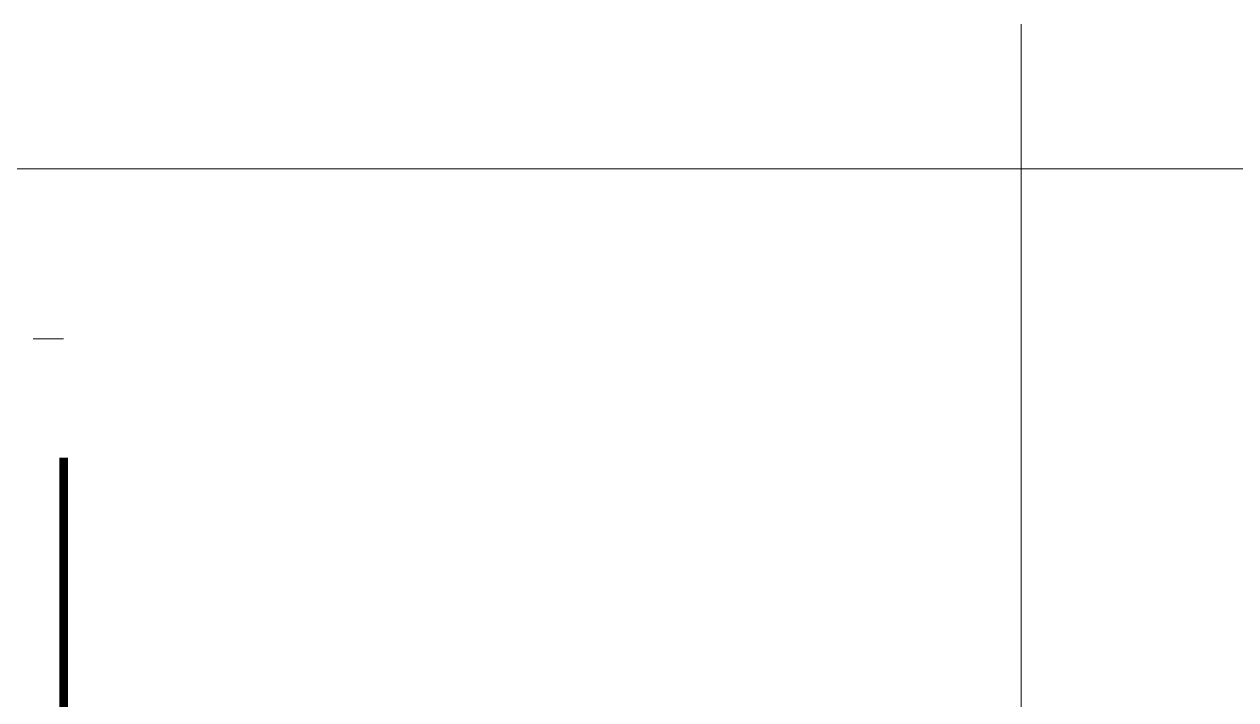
# Model space of a CAD drawing. Header units: millimetres. Extents: x 404985 to 540841, y 1898 to 26709.
# Drawn here: x 435863 to 439906, y 24456 to 26709 of the extents above; entities that cross this region are included whole.
import ezdxf

# ---------------------------------------------------------------- set-up
doc = ezdxf.new("R2010")
doc.units = ezdxf.units.MM
doc.layers.add('TK', color=51, linetype='Continuous', lineweight=18)

# ---------------------------------------------------------------- blocks, each defined once
blk = doc.blocks.new('regggg')
at = {"layer": 'TK', "color": 45, "ltscale": 3}
for p, q in [((188636.5, 5808.9), (188636.5, -13222.3)), ((188636.5, 5808.9), (188636.5, -13222.3)), ((214504.2, 5808.9), (214504.2, -13222.3)), ((214504.2, 5808.9), (214504.2, -13222.3)), ((214504.2, 5808.9), (214504.2, -13222.3)), ((188267, 5439.4), (214873.7, 5439.4))]:
    blk.add_line(p, q, dxfattribs=at)
at = {"layer": 'TK', "color": 45}
blk.add_line((211975, 5004.6), (212052.9, 5004.6), dxfattribs=at)
at = {"layer": 'TK', "color": 45, "ltscale": 3}
for points in [[(188636.5, 5808.9), (188636.5, -13222.3)], [(214504.2, 5808.9), (214504.2, -13222.3)]]:
    blk.add_lwpolyline(points, dxfattribs=at)
at = {"layer": 'TK', "color": 45, "const_width": 21.8}
blk.add_lwpolyline([(212052.9, -12219.7), (212052.9, 4700.3)], dxfattribs=at)

msp = doc.modelspace()

# ---------------------------------------------------------------- block references
at = {"xscale": 1.303680000000168, "yscale": 1.303680000000168, "zscale": 1.303680000000168}
for p in [(159545.2, 19135.9), (193268.4, 19135.9)]:
    msp.add_blockref('regggg', p, dxfattribs=at)

doc.saveas('drawing.dxf')
